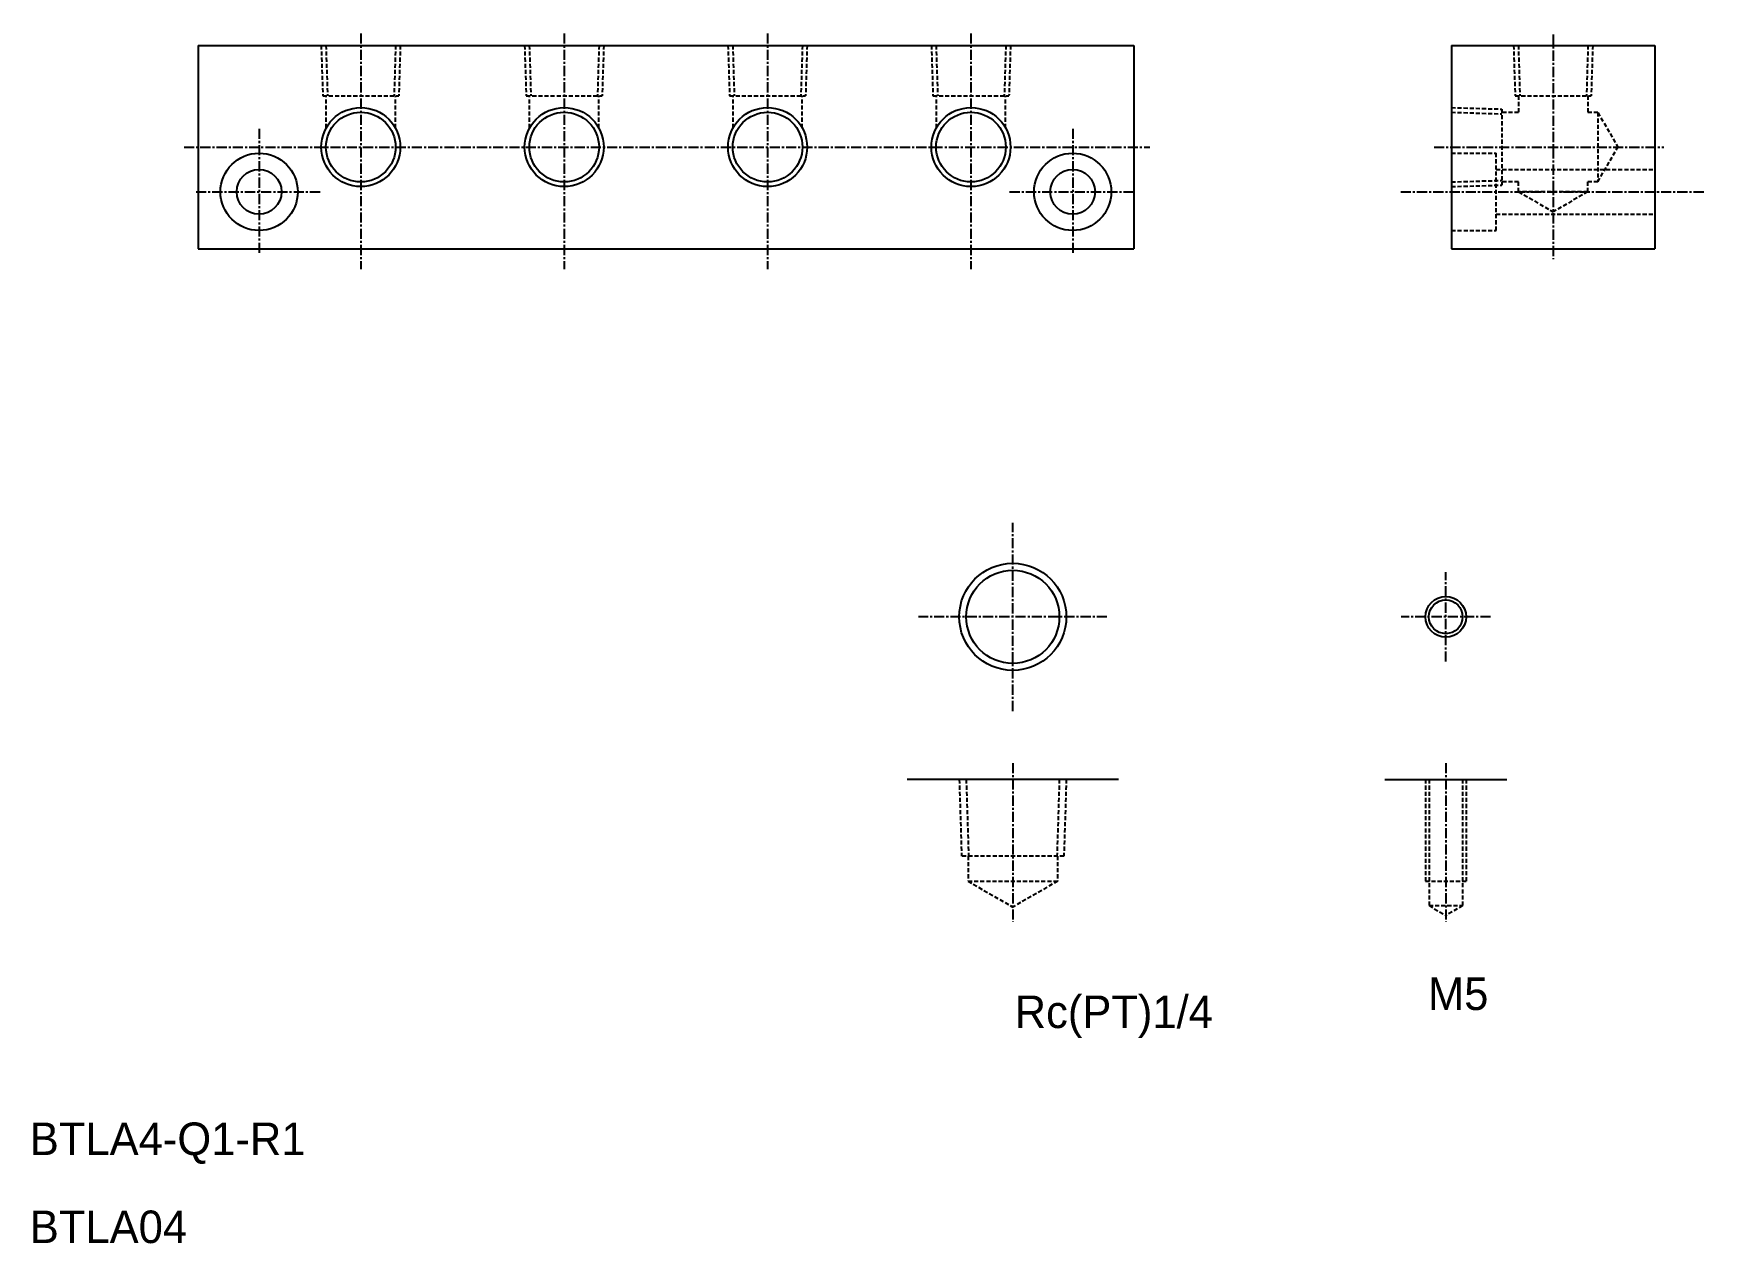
# Model space of a CAD drawing. Extents: x 4926 to 5132, y 19973 to 20121.
import ezdxf
from ezdxf.enums import TextEntityAlignment as Align

# ---------------------------------------------------------------- set-up
doc = ezdxf.new("R2010")
doc.units = 0
doc.linetypes.add('CENTER', pattern=[2, 1.25, -0.25, 0.25, -0.25])
doc.linetypes.add('DASHED', pattern=[0.75, 0.5, -0.25])
doc.layers.get('0').update_dxf_attribs({"linetype": 'CONTINUOUS'})
doc.layers.add('CENTER', color=1, linetype='CENTER')

msp = doc.modelspace()

# ---------------------------------------------------------------- linework, layer by layer
at = {"color": 7, "linetype": 'CONTINUOUS'}
for p, q in [((4946.47, 20119.88), (5061.47, 20119.88)), ((4946.47, 20119.88), (4946.47, 20094.88)), ((5061.47, 20119.88), (5061.47, 20094.88)), ((5100.53, 20119.88), (5125.53, 20119.88)), ((5100.53, 20119.88), (5100.53, 20094.88)), ((5125.53, 20119.88), (5125.53, 20094.88)), ((4946.47, 20094.88), (5061.47, 20094.88)), ((5100.53, 20094.88), (5125.53, 20094.88)), ((5059.61, 20029.64), (5033.61, 20029.64)), ((5092.33, 20029.64), (5107.33, 20029.64))]:
    msp.add_line(p, q, dxfattribs=at)
at = {"color": 3, "linetype": 'DASHED'}
for p, q in [((4961.6, 20119.88), (4961.8, 20113.68)), ((4962.18, 20119.88), (4962.38, 20113.68)), ((4970.75, 20119.88), (4970.56, 20113.68)), ((4971.33, 20119.88), (4971.14, 20113.68)), ((4986.6, 20119.88), (4986.8, 20113.68)), ((4987.18, 20119.88), (4987.38, 20113.68)), ((4995.75, 20119.88), (4995.56, 20113.68)), ((4996.33, 20119.88), (4996.14, 20113.68)), ((5011.6, 20119.88), (5011.8, 20113.68)), ((5012.18, 20119.88), (5012.38, 20113.68)), ((5020.75, 20119.88), (5020.56, 20113.68)), ((5021.33, 20119.88), (5021.14, 20113.68)), ((5036.6, 20119.88), (5036.8, 20113.68)), ((5037.18, 20119.88), (5037.38, 20113.68)), ((5045.75, 20119.88), (5045.56, 20113.68)), ((5046.33, 20119.88), (5046.14, 20113.68)), ((5108.16, 20119.88), (5108.36, 20113.68)), ((5108.75, 20119.88), (5108.94, 20113.68)), ((5117.31, 20119.88), (5117.12, 20113.68)), ((5117.89, 20119.88), (5117.7, 20113.68)), ((4961.8, 20113.68), (4971.14, 20113.68)), ((4962.22, 20109.75), (4962.22, 20113.68)), ((4970.72, 20109.75), (4970.72, 20113.68)), ((4986.8, 20113.68), (4996.14, 20113.68)), ((4987.22, 20109.75), (4987.22, 20113.68)), ((4995.72, 20109.75), (4995.72, 20113.68)), ((5011.8, 20113.68), (5021.14, 20113.68)), ((5012.22, 20109.75), (5012.22, 20113.68)), ((5020.72, 20109.75), (5020.72, 20113.68)), ((5036.8, 20113.68), (5046.14, 20113.68)), ((5037.22, 20109.75), (5037.22, 20113.68)), ((5045.72, 20109.75), (5045.72, 20113.68)), ((5100.53, 20112.24), (5106.73, 20112.05)), ((5100.53, 20111.66), (5106.73, 20111.47)), ((5106.73, 20112.05), (5106.73, 20102.71)), ((5108.36, 20113.68), (5117.7, 20113.68)), ((5108.78, 20113.68), (5108.78, 20111.63)), ((5117.28, 20113.68), (5117.28, 20111.63)), ((5108.78, 20111.63), (5106.73, 20111.63)), ((5118.53, 20111.63), (5117.28, 20111.63)), ((5118.53, 20111.63), (5118.53, 20103.13)), ((5118.53, 20111.63), (5120.98, 20107.38)), ((5100.53, 20106.63), (5106.03, 20106.63)), ((5106.03, 20097.13), (5106.03, 20106.63)), ((5118.53, 20103.13), (5120.98, 20107.38)), ((5106.03, 20104.63), (5125.53, 20104.63)), ((5100.53, 20103.1), (5106.73, 20103.29)), ((5100.53, 20102.52), (5106.73, 20102.71)), ((5108.78, 20103.13), (5106.73, 20103.13)), ((5108.78, 20101.88), (5108.78, 20103.13)), ((5117.28, 20101.88), (5108.78, 20101.88)), ((5108.78, 20101.88), (5113.03, 20099.43)), ((5117.28, 20101.88), (5113.03, 20099.43)), ((5117.28, 20101.88), (5117.28, 20103.13)), ((5118.53, 20103.13), (5117.28, 20103.13)), ((5106.03, 20099.13), (5125.53, 20099.13)), ((5100.53, 20097.13), (5106.03, 20097.13)), ((5040.03, 20029.64), (5040.32, 20020.24)), ((5040.88, 20029.64), (5041.18, 20020.24)), ((5052.33, 20029.64), (5052.04, 20020.24)), ((5053.19, 20029.64), (5052.89, 20020.24)), ((5097.33, 20029.64), (5097.33, 20017.14)), ((5097.77, 20029.64), (5097.77, 20014.14)), ((5101.9, 20029.64), (5101.9, 20014.14)), ((5102.33, 20029.64), (5102.33, 20017.14)), ((5052.89, 20020.24), (5040.32, 20020.24)), ((5041.11, 20020.24), (5041.11, 20017.14)), ((5052.11, 20020.24), (5052.11, 20017.14)), ((5041.11, 20017.14), (5046.61, 20013.96)), ((5041.11, 20017.14), (5052.11, 20017.14)), ((5052.11, 20017.14), (5046.61, 20013.96)), ((5097.33, 20017.14), (5102.33, 20017.14)), ((5097.77, 20014.14), (5099.83, 20012.94)), ((5097.77, 20014.14), (5101.9, 20014.14)), ((5101.9, 20014.14), (5099.83, 20012.94))]:
    msp.add_line(p, q, dxfattribs=at)
for p, q in [((5100.53, 20113.63), (5100.53, 20113.63)), ((5100.53, 20107.38), (5100.53, 20107.38))]:
    msp.add_line(p, q)
at = {"color": 3, "linetype": 'CONTINUOUS'}
for centre, radius in [((4966.47, 20107.38), 4.86), ((4991.47, 20107.38), 4.86), ((5016.47, 20107.38), 4.86), ((5041.47, 20107.38), 4.86), ((5046.61, 20049.64), 6.58), ((5099.83, 20049.64), 2.5)]:
    msp.add_circle(centre, radius, dxfattribs=at)
at = {"color": 7, "linetype": 'CONTINUOUS'}
for centre, radius in [((4966.47, 20107.38), 4.28), ((4991.47, 20107.38), 4.28), ((5016.47, 20107.38), 4.28), ((5041.47, 20107.38), 4.28), ((4953.97, 20101.88), 4.75), ((5053.97, 20101.88), 4.75), ((4953.97, 20101.88), 2.75), ((5053.97, 20101.88), 2.75), ((5046.61, 20049.64), 5.72), ((5099.83, 20049.64), 2.07)]:
    msp.add_circle(centre, radius, dxfattribs=at)
at = {"layer": 'CENTER', "color": 1, "linetype": 'CENTER'}
for p, q in [((4966.47, 20121.35), (4966.47, 20092.38)), ((4991.47, 20121.35), (4991.47, 20092.38)), ((5016.47, 20121.35), (5016.47, 20092.38)), ((5041.47, 20121.35), (5041.47, 20092.38)), ((5113.03, 20121.24), (5113.03, 20093.61)), ((4953.97, 20109.63), (4953.97, 20094.13)), ((5053.97, 20109.63), (5053.97, 20094.13)), ((4944.74, 20107.38), (5063.44, 20107.38)), ((5098.39, 20107.38), (5126.65, 20107.38)), ((4946.22, 20101.88), (4961.72, 20101.88)), ((5046.22, 20101.88), (5061.72, 20101.88)), ((5094.29, 20101.88), (5131.64, 20101.88)), ((5046.61, 20038.06), (5046.61, 20061.21)), ((5099.83, 20044.14), (5099.83, 20055.14)), ((5058.19, 20049.64), (5035.03, 20049.64)), ((5105.33, 20049.64), (5094.33, 20049.64)), ((5046.61, 20031.67), (5046.61, 20012.14)), ((5099.83, 20031.67), (5099.83, 20012.14))]:
    msp.add_line(p, q, dxfattribs=at)

# ---------------------------------------------------------------- texts
at = {"color": 7, "linetype": 'CONTINUOUS'}
for s, p in [('M5', (5105.07, 20003.31)), ('Rc(PT)1/4', (5071.21, 20001.09))]:
    msp.add_text(s, height=4, dxfattribs=at).set_placement(p, align=Align.MIDDLE_RIGHT)
for s, p in [('BTLA4-Q1-R1', (4925.79, 19983.48)), ('BTLA04', (4925.79, 19972.66))]:
    msp.add_text(s, height=4, dxfattribs=at).set_placement(p)

doc.saveas('drawing.dxf')
